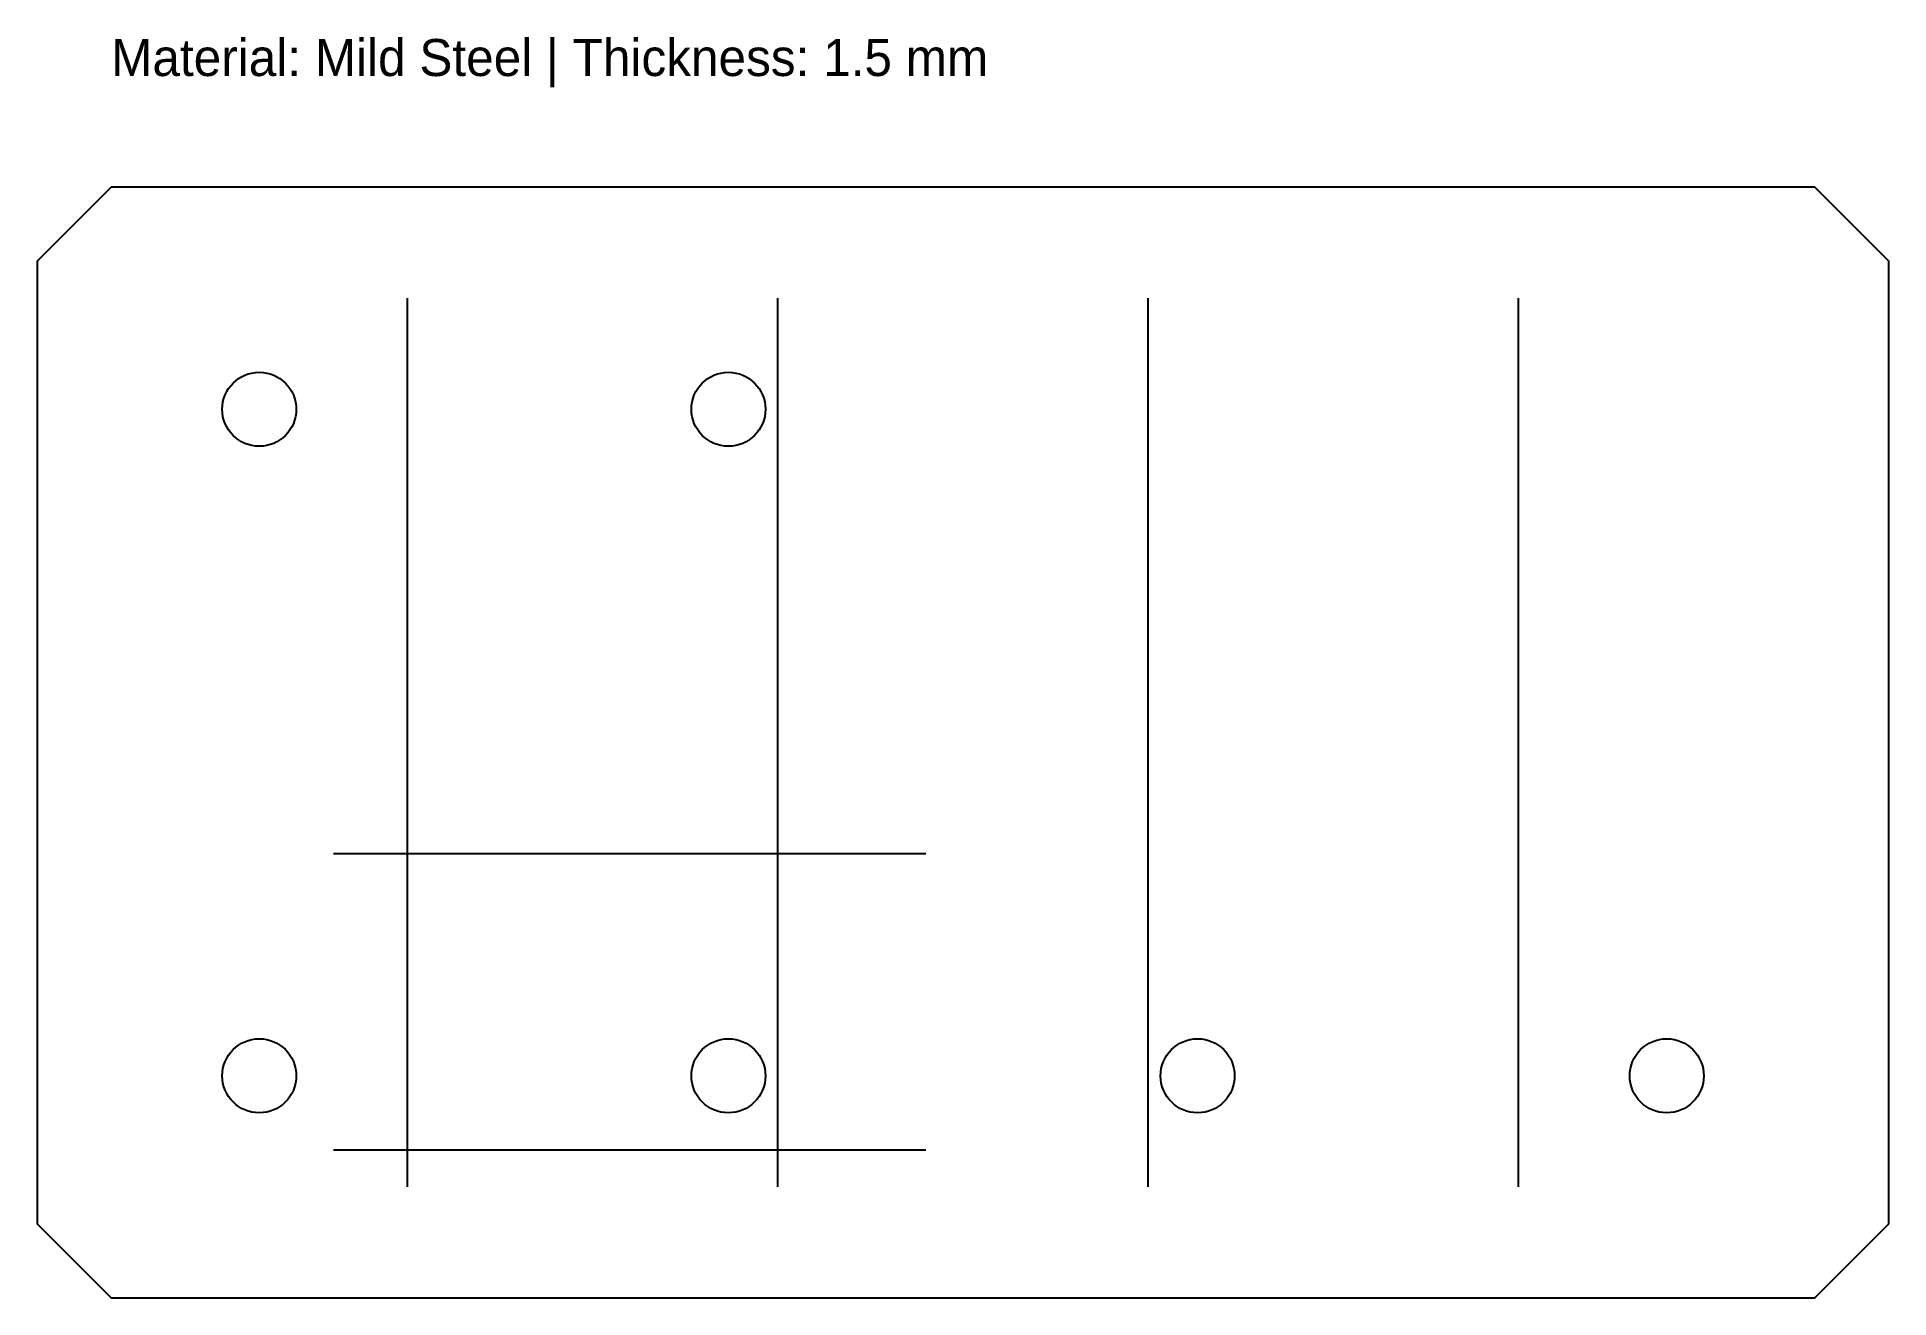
# Model space of a CAD drawing. Header units: metres. Extents: x 0 to 250, y 0 to 170.
import ezdxf

# ---------------------------------------------------------------- set-up
doc = ezdxf.new("R2010")
doc.units = ezdxf.units.M

msp = doc.modelspace()

# ---------------------------------------------------------------- linework, layer by layer
at = {"layer": 'CONTOUR'}
msp.add_lwpolyline([(10, 0), (240, 0), (250, 10), (250, 140), (240, 150), (10, 150), (0, 140), (0, 10)], close=True, dxfattribs=at)
at = {"layer": 'CREASE'}
for p, q in [((50, 15), (50, 135)), ((100, 15), (100, 135)), ((150, 15), (150, 135)), ((200, 15), (200, 135))]:
    msp.add_line(p, q, dxfattribs=at)
at = {"layer": 'DRILL'}
for centre in [(30, 120), (93.33, 120), (30, 30), (93.33, 30), (156.67, 30), (220, 30)]:
    msp.add_circle(centre, 5, dxfattribs=at)
at = {"layer": 'JOINTS', "linetype": 'CONTINUOUS'}
for p, q in [((40, 60), (120, 60)), ((40, 20), (120, 20))]:
    msp.add_line(p, q, dxfattribs=at)

# ---------------------------------------------------------------- texts
at = {"layer": 'NOTES'}
msp.add_text('Material: Mild Steel | Thickness: 1.5 mm', height=5, dxfattribs=at).set_placement((10, 165))

doc.saveas('drawing.dxf')
